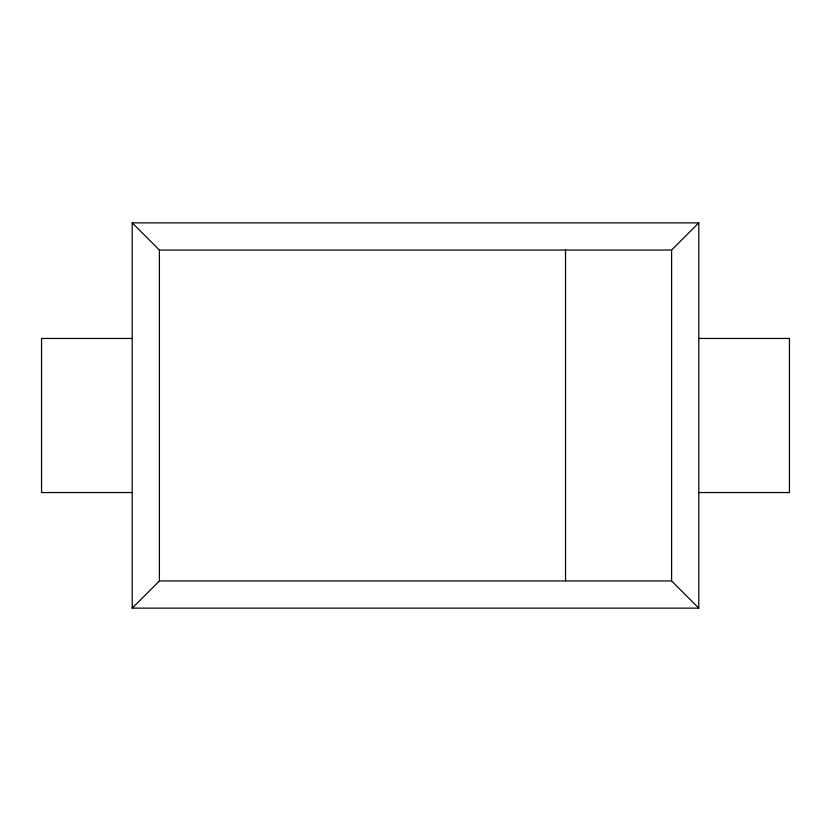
<?xml version="1.0" encoding="UTF-8"?>
<svg xmlns="http://www.w3.org/2000/svg" width="831" height="831" viewBox="0 0 831 831"><rect width="100%" height="100%" fill="white"/><g stroke="black" fill="none" stroke-linecap="round" stroke-linejoin="round"><path stroke-width="1.25" d="M132.202 608.136L159.396 580.942L671.604 580.942L698.798 608.136L698.798 222.864L132.202 222.864L132.202 608.136L698.798 608.136M132.202 222.864L159.396 250.058L671.604 250.058L698.798 222.864M132.202 338.446L41.55 338.446L41.55 492.554L132.202 492.554M698.798 338.446L789.45 338.446L789.45 492.554L698.798 492.554M671.604 250.058L671.604 580.942M565.537 250.058L565.537 580.942M159.396 250.058L159.396 580.942"/></g></svg>
